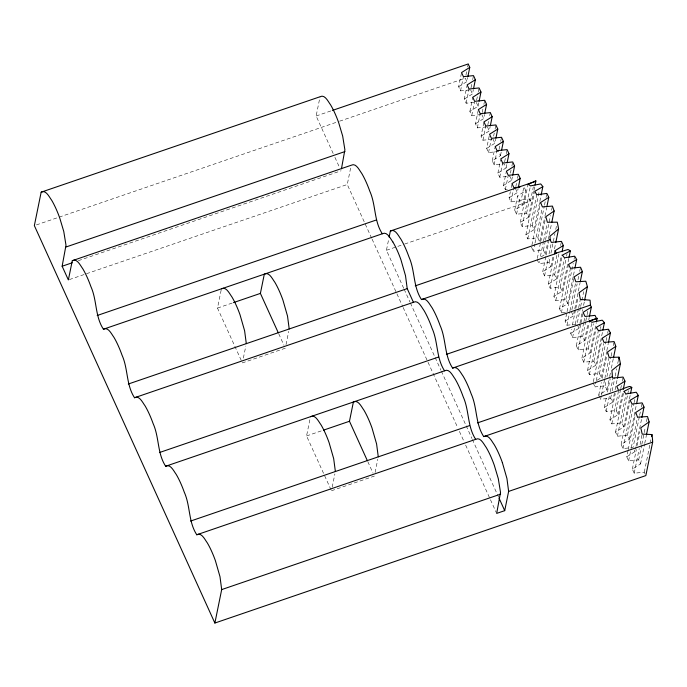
<?xml version="1.0" encoding="UTF-8"?>
<svg xmlns="http://www.w3.org/2000/svg" width="687" height="687" viewBox="0 0 687 687"><rect width="100%" height="100%" fill="white"/><g stroke="black" fill="none" stroke-linecap="round" stroke-linejoin="round"><path stroke-width="0.52" stroke-dasharray="3.44 2.58" d="M285.294 348.215L242.391 362.899L217.487 308.077L221.162 290.043M243.37 358.09L245.817 346.059M333.178 153.493L316.14 115.983L320.056 96.747M286.032 344.608L288.72 331.383M371.65 238.183L347.27 184.502L350.774 167.293M331.022 489.797L306.557 435.944L309.983 419.113M332.19 487.152L334.887 473.927M403.716 288.308L386.438 250.274L388.705 239.136M375.102 472.476L377.79 459.242M469.599 89.928L460.539 90.89L458.667 86.777L461.561 72.564M460.539 90.89L463.424 76.678M465.932 75.123L466.756 71.062M467.589 67L468.208 63.96M458.667 86.777L466.868 81.598L467.692 77.537M480.806 114.592L471.737 115.553L469.874 111.449L478.075 106.262L476.211 102.148L466.138 103.222L464.266 99.108L466.954 85.918M466.138 103.222L469.032 89.009M471.016 87.79L471.849 83.728M472.673 79.666L473.498 75.604M464.266 99.108L472.476 93.93L473.3 89.868M469.874 111.449L472.768 97.236M471.737 115.553L474.631 101.341M476.623 100.122L478.066 93.02M478.272 91.998L478.891 88.958M478.075 106.262L478.899 102.2M486.405 126.923L477.345 127.894L475.473 123.78L478.161 110.581M477.345 127.894L480.23 113.681M482.222 112.453L483.047 108.391M483.88 104.338L484.704 100.276M475.473 123.78L483.682 118.593L484.507 114.54M492.012 139.263L482.944 140.225L481.08 136.112L483.966 121.9M482.944 140.225L485.838 126.013M487.83 124.794L488.655 120.732M489.685 115.656L490.303 112.608M481.08 136.112L489.281 130.934L490.106 126.872M507.367 189.346L505.357 189.56L503.485 185.447L511.695 180.269L509.823 176.155L499.75 177.229L497.886 173.115L506.087 167.929L504.224 163.824L494.151 164.889L492.287 160.784L500.488 155.597L498.616 151.484L488.551 152.557L486.679 148.444L489.573 134.231M488.551 152.557L491.437 138.345M493.635 136.112L494.254 133.063M495.078 129.001L495.911 124.94M486.679 148.444L494.88 143.265L495.713 139.203M492.287 160.784L494.966 147.585M494.151 164.889L497.044 150.676M499.028 149.457L499.861 145.395M500.686 141.333L501.304 138.293M500.488 155.597L501.312 151.535M497.886 173.115L500.574 159.916M499.75 177.229L502.644 163.017M504.636 161.788L505.46 157.727M506.285 153.673L507.109 149.611M506.087 167.929L506.912 163.875M503.485 185.447L506.173 172.248M505.357 189.56L508.251 175.348M510.441 173.107L511.059 170.067M511.892 166.005L512.511 162.956M511.695 180.269L512.519 176.207M539.329 241.111L537.835 237.822L527.771 238.896L525.899 234.782L534.1 229.604L532.236 225.491L522.163 226.564L520.299 222.451L528.501 217.264L526.628 213.159L516.564 214.224L514.692 210.119L522.893 204.932L521.029 200.819L510.956 201.892L509.093 197.779L510.329 191.69M511.154 187.628L511.772 184.588M510.956 201.892L513.644 188.693M515.843 186.46L516.461 183.412M517.491 178.337L518.316 174.275M509.093 197.779L517.294 192.6L518.118 188.539M514.692 210.119L517.586 195.907L525.787 190.72L523.923 186.606L521.029 200.819M516.564 214.224L519.449 200.011L517.586 195.907M522.893 204.932L525.787 190.72M520.299 222.451L528.063 184.288M522.163 226.564L530.433 185.902M526.628 213.159L529.522 198.947L519.449 200.011M404.695 244.031L530.458 200.999L533.344 186.821M528.501 217.264L533.782 191.321M533.988 190.282L534.838 186.125M525.899 234.782L534.529 192.369M527.771 238.896L536.753 194.722M532.236 225.491L539.424 190.162M534.1 229.604L539.639 202.373M539.853 201.325L540.918 196.087M531.927 245.044L540.575 202.519M541.21 256.861L545.306 254.267L543.443 250.154L533.37 251.227L534.838 244.014M535.044 242.983L542.18 207.929M537.835 237.822L544.353 205.817M544.559 204.786L545.186 201.686M546.028 197.555L546.663 194.455M539.913 240.897L544.774 217.04M544.98 216.001L546.672 207.697M537.32 258.406L540.497 242.769M540.712 241.73L545.804 216.706M565.41 312.465L561.382 312.894L559.519 308.789L567.72 303.602L565.848 299.489L555.783 300.562L553.911 296.449L562.112 291.271L560.249 287.157L550.175 288.231L548.312 284.117L556.513 278.939L554.649 274.826L544.576 275.899L542.704 271.786L550.914 266.599L549.042 262.494L538.969 263.559L539.389 261.498M540.446 256.337L543.383 241.884M543.589 240.854L547.161 223.309M543.443 250.154L545.358 240.716M545.572 239.66L550.485 215.529M551.549 210.282L552.408 206.083M545.306 254.267L548.243 239.84M548.449 238.81L549.085 235.718M549.291 234.688L551.601 223.344M542.704 271.786L545.899 256.096M546.113 255.057L548.879 241.463M544.576 275.899L548.192 258.123M549.042 253.941L551.378 242.442M549.042 262.494L550.098 257.324M550.94 253.185L554.933 233.546M555.774 229.415L556.401 226.315M550.914 266.599L553.035 256.157M554.521 248.84L555.8 242.571M548.312 284.117L554.048 255.89M550.175 288.231L557.406 252.679M554.649 274.826L559.321 251.828M560.601 245.551L561.236 242.417M556.513 278.939L561.408 254.894M553.911 296.449L562.309 255.169M555.783 300.562L564.474 257.814M560.249 287.157L566.414 256.861M566.629 255.813L567.05 253.726M562.112 291.271L568.845 258.192M559.519 308.789L568.321 265.483M561.382 312.894L570.459 268.299M565.848 299.489L573.19 263.422M574.031 259.291L574.658 256.199M567.72 303.602L573.267 276.32M573.482 275.272L574.761 268.978M580.463 307.407L577.054 324.161L566.981 325.234L565.118 321.121L566.827 312.705M567.041 311.658L574.1 276.947M566.981 325.234L569.721 311.786M569.935 310.747L575.826 281.782M571.876 309.751L577.149 283.817M577.999 279.669L578.84 275.513M579.682 271.365L580.317 268.256M565.118 321.121L573.319 315.934L574.581 309.743M574.787 308.712L580.043 282.898M597.235 380.194L601.331 377.61L599.468 373.496L589.394 374.561L587.531 370.456L595.732 365.269L593.86 361.164L583.795 362.229L581.923 358.125L590.133 352.938L588.261 348.824L578.188 349.898L576.324 345.784L584.525 340.606L582.662 336.493L572.589 337.566L570.717 333.453L571.567 329.279M572.417 325.114L575.594 309.476M575.809 308.429L578.145 296.964M572.589 337.566L574.478 328.283M575.32 324.152L578.463 308.686M578.677 307.656L580.352 299.403M580.678 306.359L583.658 291.692M570.717 333.453L578.926 328.274L579.768 324.118M579.983 323.079L582.731 309.562M583.572 305.406L584.422 301.25M576.324 345.784L580.79 323.835M581.004 322.787L582.919 313.384M578.188 349.898L583.718 322.718M583.933 321.671L584.998 316.449M582.662 336.493L585.616 321.963M585.822 320.923L586.878 315.737M587.093 314.698L587.935 310.541M584.525 340.606L587.926 323.878M588.776 319.695L589.206 317.609M581.923 358.125L589.455 321.112M583.795 362.229L591.919 322.289M588.261 348.824L593.362 323.74M590.133 352.938L596.316 322.512M587.531 370.456L596.299 327.33M589.394 374.561L598.343 330.593M593.86 361.164L600.275 329.64M600.49 328.584L600.919 326.488M595.732 365.269L602.697 331.031M593.345 381.749L601.992 339.215M599.854 397.584L598.738 395.119L606.939 389.941L605.067 385.828L595.002 386.901L596.05 381.732M596.264 380.692L603.83 343.474M599.468 373.496L605.96 341.594M606.166 340.563L606.793 337.472M607.634 333.358L608.467 329.236M601.331 377.61L606.604 351.692M606.819 350.653L608.296 343.397M598.738 395.119L601.305 382.504M602.156 378.297L607.291 353.049M601.237 396.098L600.601 399.233L610.674 398.159L612.538 402.273L604.337 407.451L606.2 411.565L616.273 410.5L618.145 414.605L609.936 419.791L611.808 423.896L621.881 422.831L623.744 426.945L615.543 432.123L617.407 436.236L627.48 435.163L629.344 439.276L621.142 444.455L623.015 448.568L633.079 447.495L639.417 416.374M601.451 395.051L604.646 379.361M604.861 378.314L609.111 357.403M605.067 385.828L606.114 380.684M606.956 376.562L610.932 357.008M611.138 355.986L612.186 350.834M613.233 345.69L613.86 342.607M606.939 389.941L609.472 377.481M609.678 376.45L610.528 372.294M611.37 368.146L613.268 358.803M604.337 407.451L606.638 396.15M607.471 392.037L610.193 378.674M606.2 411.565L610.03 392.749M610.245 391.702L613.01 378.116M610.674 398.159L611.31 395.008M612.169 390.809L614.951 377.146M615.166 376.098L616.66 368.739M617.725 363.483L618.583 359.284M612.538 402.273L614.882 390.783M615.088 389.735L617.433 378.236M609.936 419.791L615.26 393.651M611.808 423.896L618.609 390.448M616.273 410.5L620.524 389.589M620.739 388.541L621.383 385.407M622.233 381.225L623.083 377.043M618.145 414.605L622.611 392.655M615.543 432.123L623.813 391.461M617.407 436.236L626.02 393.917M621.881 422.831L628.425 390.654M623.744 426.945L629.249 399.877M629.464 398.838L630.305 394.673M621.142 444.455L629.919 401.337M623.015 448.568L632.074 404.025M627.48 435.163L633.869 403.741M634.084 402.694L634.728 399.559M629.344 439.276L636.36 404.815M645.067 473.875L644.286 472.167L634.213 473.231L632.349 469.127L640.55 463.94L638.687 459.835L628.614 460.9L626.75 456.786L628.004 450.603M628.219 449.573L635.767 412.458M628.614 460.9L631.155 448.405M631.37 447.366L637.51 417.172M639.623 415.334L640.473 411.187M641.314 407.039L641.95 403.922M626.75 456.786L634.951 451.608L635.793 447.469M635.999 446.43L641.692 418.486M632.349 469.127L636.342 449.513M637.175 445.391L639.906 431.968M634.213 473.231L639.245 448.525M640.078 444.412L642.173 434.115M638.687 459.835L641.624 445.399M641.83 444.369L645.394 426.85M646.441 421.698L647.283 417.576M640.55 463.94L644.518 444.437M644.732 443.416L646.398 435.206M644.286 472.167L650.237 442.909M650.452 441.861L650.881 439.774M316.14 115.983L331.349 110.779M36.377 224.924L338.562 121.539M339.576 121.195L465.314 78.172L466.868 81.598M78.37 260.674L341.044 170.805M69.378 279.583L347.27 184.502M217.487 308.077L232.455 302.958M386.438 250.274L403.681 244.374M306.557 435.944L322.521 430.483M331.46 490.758L374.363 476.082M529.522 198.947L530.458 200.999M470.604 89.817L472.476 93.93M481.81 114.489L483.682 118.593M487.409 126.82L489.281 130.934M493.017 139.152L494.88 143.265M515.43 188.487L517.294 192.6M571.455 311.829L573.319 315.934M577.432 324.985L578.926 328.274M634.204 449.968L634.951 451.608M531.498 247.114L533.37 251.227M537.105 259.454L538.969 263.559M593.13 382.788L595.002 386.901M404.154 289.279L409.916 301.962M410.362 302.933L434.725 356.57M435.163 357.549L440.925 370.224M441.372 371.203L465.734 424.832M466.172 425.811L471.935 438.486M472.381 439.465L498.513 497.002M334.93 157.34L339.73 167.92M372.096 239.162L396.476 292.842M396.923 293.813L402.685 306.505M403.132 307.475L457.662 427.52M459.431 431.427L463.862 441.183M465.64 445.09L490.02 498.771M490.466 499.741L496.229 512.433M367.811 461.655L373.058 473.197M278.742 333.788L283.989 345.329"/><path stroke-width="1.03" d="M392.835 241.901C390.508 238.844 387.082 231.03 382.307 233.786L103.411 329.21C94.943 316.355 97.099 300.382 90.89 286.582A32.074 7.651 71.1 0 0 82.809 268.797C80.482 265.749 77.056 257.934 72.281 260.691L68.365 279.927L62.139 266.23L65.995 245.242L63.771 231.493L59.76 218.062A32.074 7.651 71.1 0 0 51.688 200.278C49.352 197.229 45.935 189.406 41.16 192.171L34.35 225.619L214.876 623.04L645.84 475.593L652.65 442.136A35.904 8.562 71.1 0 0 651.946 434.553L642.173 434.115A34.281 8.175 71.1 0 0 640.748 427.838L649.112 421.861A33.053 7.883 71.1 0 0 647.489 416.545L637.51 417.172A32.289 7.703 71.1 0 0 635.767 412.458L644.002 407.108A31.971 7.626 71.1 0 0 642.156 402.891L632.074 404.025A32.091 7.651 71.1 0 0 630.134 400.289L638.266 395.42A32.658 7.789 71.1 0 0 636.214 392.225L626.02 393.917A33.672 8.029 71.1 0 0 623.813 391.47L631.791 387.391L630.52 393.634M278.312 332.826L260.399 293.401L264.315 274.156C269.089 271.399 272.516 279.214 274.843 282.271A32.074 7.651 71.1 0 1 282.915 300.056L287.518 316.08L289.21 328.979M214.876 623.04L221.686 589.592L219.995 576.694L215.392 560.669A32.074 7.651 71.1 0 0 207.311 542.885C204.984 539.827 201.557 532.013 196.783 534.769C188.324 521.914 190.471 505.95 184.262 492.15A32.074 7.651 71.1 0 0 176.19 474.365C173.863 471.308 170.436 463.493 165.661 466.25C157.194 453.394 159.35 437.43 153.141 423.621A32.074 7.651 71.1 0 0 145.06 405.845C142.733 402.788 139.306 394.973 134.532 397.73C126.073 384.875 128.22 368.902 122.011 355.102A32.074 7.651 71.1 0 0 113.939 337.317C111.603 334.268 108.185 326.454 103.411 329.21M341.456 168.779L344.891 149.818L342.676 136.069L338.665 122.638A32.074 7.651 71.1 0 0 330.584 104.853C328.257 101.805 324.831 93.982 320.056 96.747L41.16 192.171M367.373 460.694L349.468 421.268L353.384 402.024C358.159 399.267 361.585 407.082 363.912 410.139A32.074 7.651 71.1 0 1 371.985 427.915L376.588 443.939L378.279 456.838M389.117 237.109L390.353 231.038C395.128 228.273 398.554 236.096 400.882 239.145A32.074 7.651 71.1 0 1 408.963 256.929C415.163 270.73 413.016 286.702 421.475 299.558L556.358 253.409A36.171 8.63 71.1 0 1 557.406 252.679L567.9 249.544A34.797 8.304 71.1 0 1 570.313 250.953L569.059 257.161M467.907 76.523L469.762 67.386L468.208 63.96L332.362 110.435M473.506 88.855L475.361 79.718L473.498 75.604L463.424 76.678L461.561 72.564L469.762 67.386M479.105 101.187L480.969 92.049L479.097 87.945L469.032 89.009L467.16 84.896L475.361 79.718M484.713 113.518L486.568 104.39L484.704 100.276L474.631 101.341L472.768 97.236L480.969 92.049M490.312 125.858L492.175 116.721L490.303 112.608L480.23 113.681L478.367 109.568L486.568 104.39M495.92 138.19L497.774 129.053L495.911 124.94L485.838 126.013L483.966 121.9L492.175 116.721M501.519 150.522L503.382 141.385L501.51 137.28L491.437 138.345L489.573 134.231L497.774 129.053M507.118 162.853L508.981 153.725L507.109 149.611L497.044 150.676L495.172 146.571L503.382 141.385M512.725 175.194L514.58 166.056L512.717 161.943L502.644 163.017L500.78 158.903L508.981 153.725M518.324 187.525L520.188 178.388L518.316 174.275L508.251 175.348L506.379 171.235L514.58 166.056M535.044 185.086L535.894 180.939L528.063 184.288A34.616 8.261 71.1 0 1 530.433 185.902L540.695 183.927A33.285 7.943 71.1 0 1 542.842 186.658L541.133 195.039M546.878 206.667L548.784 197.324A32.006 7.634 71.1 0 0 546.869 193.425L536.753 194.722A32.418 7.737 71.1 0 0 534.735 191.338L542.842 186.666M551.807 222.313L554.117 210.978A32.495 7.755 71.1 0 0 552.408 206.083L542.387 206.899A32.031 7.643 71.1 0 0 540.575 202.519L548.784 197.324M196.783 534.769L475.687 439.345C480.462 436.589 483.888 444.403 486.216 447.46A32.074 7.651 71.1 0 1 494.288 465.245L498.298 478.667L500.522 492.416L496.675 513.404L504.713 510.656L508.629 491.411L506.937 478.513L502.334 462.488M555.8 242.571L558.565 228.986A34.797 8.304 71.1 0 0 557.243 222.176L547.367 222.279A33.405 7.969 71.1 0 0 545.804 216.706L554.117 210.978M554.478 253.804L555.113 250.669L563.323 245.482L561.451 241.369L551.378 242.442L550.132 239.703A36.171 8.63 71.1 0 0 549.943 236.234L558.565 228.986M562.043 251.76L563.323 245.482M574.976 267.921L576.685 259.531A32.495 7.755 71.1 0 0 574.658 256.199L564.474 257.814A33.405 7.969 71.1 0 0 562.309 255.169L570.322 250.953M580.249 281.868L582.353 271.537A32.006 7.634 71.1 0 0 580.532 267.217L570.459 268.299A32.031 7.643 71.1 0 0 568.535 264.452L576.685 259.531M584.628 300.21L587.376 286.702A33.285 7.943 71.1 0 0 585.796 281.223L575.826 281.782A32.418 7.737 71.1 0 0 574.1 276.947L582.353 271.537M589.42 316.561L591.335 307.149L590.399 305.097A36.076 8.605 71.1 0 0 590.047 300.167L580.352 299.403A34.616 8.261 71.1 0 0 578.995 292.799L587.376 286.702M596.531 321.456L597.175 318.313L589.455 321.112A34.985 8.347 71.1 0 1 591.919 322.28L602.198 320.176A33.543 8.004 71.1 0 1 604.388 322.735L602.911 330M608.502 342.358L610.399 333.032A32.057 7.643 71.1 0 0 608.467 329.236L598.343 330.593A32.572 7.772 71.1 0 0 596.299 327.338L604.388 322.735M613.482 357.764L615.81 346.342A32.349 7.72 71.1 0 0 614.075 341.576L604.045 342.444A31.988 7.626 71.1 0 0 602.207 338.176L610.399 333.032M618.583 359.284L619.013 357.18L609.111 357.403A33.165 7.909 71.1 0 0 607.506 352.002L615.81 346.342M617.433 378.236L620.404 363.612A34.444 8.218 71.1 0 0 619.013 357.18M623.246 389.52L624.947 381.156L623.083 377.043L613.01 378.116L612.383 376.742A35.99 8.588 71.1 0 0 611.868 370.448L620.404 363.612M636.574 403.776L638.266 395.42M641.898 417.456L644.002 407.108M646.604 434.175L649.112 421.861M651.516 436.64L651.937 434.553M421.475 299.558C426.258 296.793 429.684 304.616 432.011 307.664A32.074 7.651 71.1 0 1 440.084 325.449C446.292 339.249 444.137 355.222 452.604 368.077L597.175 318.313M221.403 288.841C226.178 286.075 229.604 293.899 231.931 296.956A32.074 7.651 71.1 0 1 240.012 314.732L244.606 330.756L246.307 343.655M134.532 397.73L413.437 302.306C418.211 299.549 421.638 307.364 423.965 310.421A32.074 7.651 71.1 0 1 432.037 328.197C438.246 342.006 436.099 357.97 444.558 370.825L165.661 466.25M310.472 416.708C315.247 413.943 318.674 421.766 321.001 424.815A32.074 7.651 71.1 0 1 329.082 442.6L333.676 458.624L335.376 471.522M444.558 370.825C449.332 368.069 452.759 375.883 455.086 378.941A32.074 7.651 71.1 0 1 463.167 396.725C469.376 410.525 467.22 426.49 475.687 439.345M452.604 368.077C457.379 365.312 460.805 373.135 463.132 376.193A32.074 7.651 71.1 0 1 471.213 393.969C477.422 407.769 475.267 423.742 483.734 436.597L617.596 390.791M483.734 436.597C488.509 433.841 491.935 441.655 494.262 444.712A32.074 7.651 71.1 0 1 502.334 462.488M520.188 178.388L511.987 183.566L513.85 187.68L519.896 187.036M591.335 307.149L583.126 312.336L584.998 316.449L595.071 315.376L596.625 318.802M624.947 381.156L616.746 386.334L618.609 390.448L626.518 387.382A64.26 26.475 -9.9 0 1 629.266 386.498A35.174 8.39 71.1 0 1 631.791 387.391M66.055 246.985L344.96 151.561M72.281 260.691L351.186 165.266C355.96 162.51 359.387 170.324 361.714 173.382A32.074 7.651 71.1 0 1 369.786 191.158C375.995 204.958 373.848 220.931 382.307 233.786M62.139 266.23L72.281 262.76M97.185 315.505L376.081 220.08M390.353 231.038L534.374 181.763M233.451 302.615L260.399 293.401M128.306 384.024L407.211 288.6L405.51 275.702L400.916 259.677A32.074 7.651 71.1 0 0 392.835 241.901M415.257 285.852L550.132 239.703M159.436 452.544L438.332 357.12M446.378 354.372L590.399 305.097M323.525 430.139L349.468 421.268M190.557 521.072L469.461 425.648M477.508 422.891L612.383 376.742M221.686 589.592L500.583 494.168M508.629 491.411L652.65 442.136M555.113 250.669L556.358 253.409M407.211 288.6L413.437 302.306M498.96 497.972L504.713 510.656M534.452 181.669A36.076 8.605 71.1 0 1 535.894 180.939"/></g></svg>
